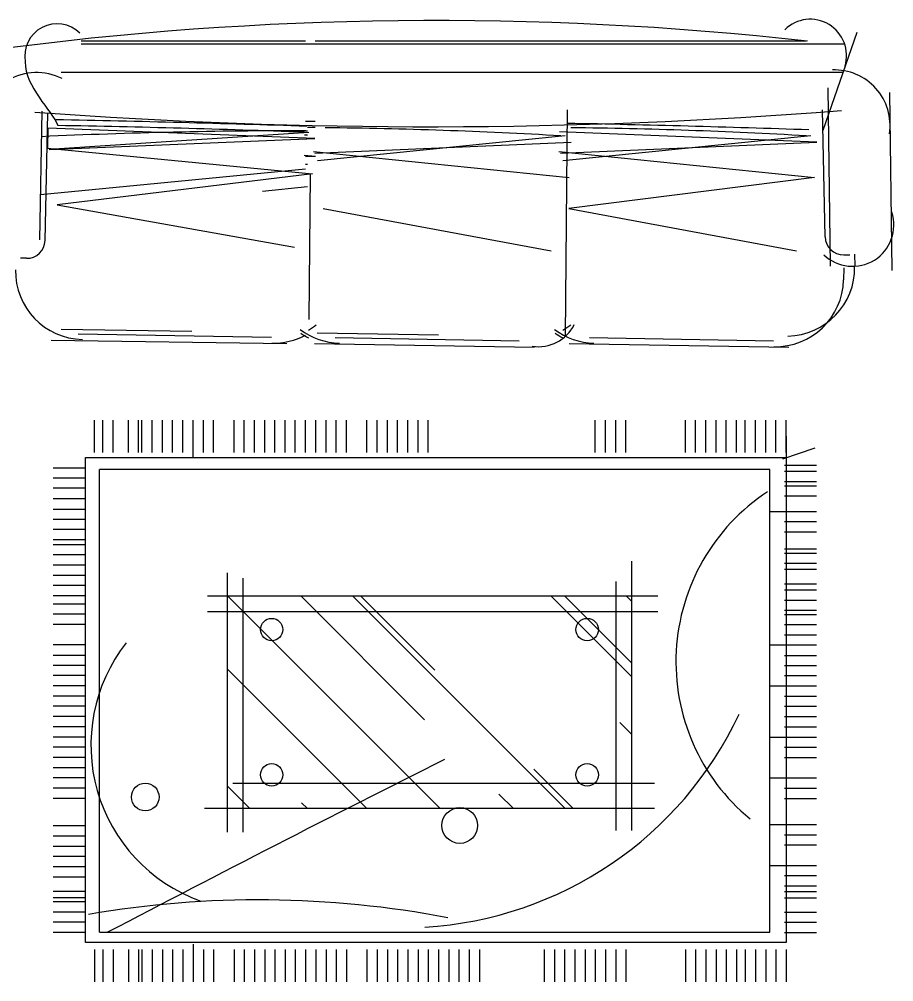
# Model space of a CAD drawing. Header units: inches. Extents: x 5.4 to 47.9, y 11.7 to 36.5.
# Drawn here: x 28.776 to 30.784, y 21.183 to 23.392 of the extents above; entities that cross this region are included whole.
import ezdxf

# ---------------------------------------------------------------- set-up
doc = ezdxf.new("R2010")
doc.units = ezdxf.units.IN
doc.header["$MEASUREMENT"] = 0
doc.layers.add('02', color=2, linetype='Continuous')
doc.layers.add('8', color=8, linetype='Continuous')

msp = doc.modelspace()

# ---------------------------------------------------------------- hatches: boundary and pattern name
at = {"layer": '8'}
h = msp.add_hatch(dxfattribs=at)
h.set_pattern_fill('AR-RROOF', color=256, scale=0.012672, angle=315, style=0)
h.set_pattern_definition([(315, (14.2206, 80.63122), (0.728306, -0.2731147), [4.828032, -0.643738, 1.609344, -0.321869]), (315, (14.6371, 80.4423), (0.0751066, 0.5302978), [0.965606, -0.106217, 1.931213, -0.241402]), (315, (14.52786, 80.71087), (1.3359862, -1.0310081), [2.5749504, -0.450616, 1.287475, -0.321869])])
h.paths.add_polyline_path([(30.1815, 21.5807), (30.1815, 22.0688), (29.2541, 22.0688), (29.2541, 21.5807)])

# ---------------------------------------------------------------- linework, layer by layer
at = {"layer": '02'}
for p, q in [((30.6988, 23.362, 17.1428), (30.6208, 23.137, 17.1428)), ((29.4332, 23.3421, 17.1428), (28.918, 23.3421, 17.1428)), ((30.6714, 23.3349, 17.1428), (28.918, 23.3349, 17.1428)), ((30.5827, 23.3421, 17.1428), (29.4556, 23.3421, 17.1428)), ((30.667, 23.2703, 17.1428), (28.872, 23.2703, 17.1428)), ((30.6384, 22.8251, 17.1428), (30.6333, 23.2348, 17.1428)), ((30.7741, 23.2241, 17.1428), (30.7792, 22.8154, 17.1428)), ((28.8233, 22.8859, 17.1428), (28.8283, 23.1812, 17.1428)), ((28.8353, 22.8846, 17.1428), (28.8414, 23.1767, 17.1428)), ((30.0303, 22.6647, 17.1428), (30.0351, 23.1845, 17.1428)), ((30.6263, 22.8924, 17.1428), (30.6203, 23.1845, 17.1428)), ((29.4556, 23.1578, 17.1428), (29.4332, 23.1578, 17.1428)), ((28.8417, 23.1423, 17.1428), (28.841, 23.0966, 17.1428)), ((29.4545, 23.1181, 17.1428), (28.8417, 23.1423, 17.1428)), ((29.4407, 23.1324, 17.1428), (28.8444, 23.093, 17.1428)), ((30.6072, 23.1099, 17.1428), (30.0161, 23.134, 17.1428)), ((28.8444, 23.093, 17.1428), (29.4545, 23.1181, 17.1428)), ((29.4378, 23.126, 17.1428), (29.4309, 23.1262, 17.1428)), ((29.455, 23.0848, 17.1428), (30.0435, 23.1099, 17.1428)), ((30.0296, 23.1242, 17.1428), (29.4606, 23.0671, 17.1428)), ((30.0188, 23.0848, 17.1428), (30.6072, 23.1099, 17.1428)), ((30.5934, 23.1242, 17.1428), (30.0244, 23.0671, 17.1428)), ((28.841, 23.0966, 17.1428), (29.4496, 23.0373, 17.1428)), ((29.4516, 23.0883, 17.1428), (30.0386, 23.0291, 17.1428)), ((30.0153, 23.0883, 17.1428), (30.6023, 23.0291, 17.1428)), ((29.4301, 23.0805, 17.1428), (29.456, 23.0779, 17.1428)), ((29.4336, 23.077, 17.1428), (29.456, 23.0779, 17.1428)), ((29.4332, 23.0482, 17.1428), (28.825, 22.9893, 17.1428)), ((29.4378, 23.0591, 17.1428), (29.4332, 23.0587, 17.1428)), ((29.4496, 23.0373, 17.1428), (28.8634, 22.9661, 17.1428)), ((29.4418, 22.7032, 17.1428), (29.4448, 23.0358, 17.1428)), ((30.6023, 23.0291, 17.1428), (30.0378, 22.9578, 17.1428)), ((29.4378, 23.0075, 17.1428), (29.3348, 22.9971, 17.1428)), ((28.8634, 22.9661, 17.1428), (29.408, 22.8692, 17.1428)), ((29.474, 22.9578, 17.1428), (29.997, 22.861, 17.1428)), ((30.0378, 22.9578, 17.1428), (30.5607, 22.861, 17.1428)), ((28.7925, 22.8435, 17.1428), (28.7789, 22.8438, 17.1428)), ((30.6692, 22.8513, 17.1428), (30.6828, 22.8516, 17.1428)), ((30.6936, 22.853, 17.1428), (30.6942, 22.8251, 17.1428)), ((30.6691, 22.8219, 17.1428), (30.6685, 22.794, 17.1428)), ((28.8726, 22.6811, 17.1428), (29.1723, 22.6763, 17.1428)), ((28.9111, 22.6699, 17.1428), (29.3552, 22.6626, 17.1428)), ((29.4604, 22.6728, 17.1428), (29.7384, 22.6681, 17.1428)), ((28.8491, 22.6558, 17.1428), (29.3906, 22.648, 17.1428)), ((29.4543, 22.6476, 17.1428), (29.9591, 22.6398, 17.1428)), ((29.5013, 22.6616, 17.1428), (29.9237, 22.6544, 17.1428)), ((30.0385, 22.6476, 17.1428), (30.5433, 22.6398, 17.1428)), ((30.0855, 22.6616, 17.1428), (30.5079, 22.6544, 17.1428)), ((28.9489, 22.398, 17.1428), (28.9489, 22.4719, 17.1428)), ((28.9679, 22.398, 17.1428), (28.9679, 22.4719, 17.1428)), ((28.9914, 22.398, 17.1428), (28.9914, 22.4719, 17.1428)), ((29.0266, 22.398, 17.1428), (29.0266, 22.4719, 17.1428)), ((29.0501, 22.398, 17.1428), (29.0501, 22.4719, 17.1428)), ((29.0578, 22.398, 17.1428), (29.0578, 22.4719, 17.1428)), ((29.0813, 22.398, 17.1428), (29.0813, 22.4719, 17.1428)), ((29.1048, 22.398, 17.1428), (29.1048, 22.4719, 17.1428)), ((29.1282, 22.398, 17.1428), (29.1282, 22.4719, 17.1428)), ((29.1517, 22.398, 17.1428), (29.1517, 22.4719, 17.1428)), ((29.1752, 22.386, 17.1428), (29.1752, 22.4719, 17.1428)), ((29.1987, 22.398, 17.1428), (29.1987, 22.4719, 17.1428)), ((29.2221, 22.398, 17.1428), (29.2221, 22.4719, 17.1428)), ((29.2691, 22.398, 17.1428), (29.2691, 22.4719, 17.1428)), ((29.2926, 22.398, 17.1428), (29.2926, 22.4719, 17.1428)), ((29.316, 22.398, 17.1428), (29.316, 22.4719, 17.1428)), ((29.3395, 22.398, 17.1428), (29.3395, 22.4719, 17.1428)), ((29.363, 22.398, 17.1428), (29.363, 22.4719, 17.1428)), ((29.3865, 22.398, 17.1428), (29.3865, 22.4719, 17.1428)), ((29.4099, 22.398, 17.1428), (29.4099, 22.4719, 17.1428)), ((29.4334, 22.398, 17.1428), (29.4334, 22.4719, 17.1428)), ((29.4569, 22.398, 17.1428), (29.4569, 22.4719, 17.1428)), ((29.4804, 22.398, 17.1428), (29.4804, 22.4719, 17.1428)), ((29.5038, 22.398, 17.1428), (29.5038, 22.4719, 17.1428)), ((29.5273, 22.398, 17.1428), (29.5273, 22.4719, 17.1428)), ((29.5743, 22.398, 17.1428), (29.5743, 22.4719, 17.1428)), ((29.5977, 22.398, 17.1428), (29.5977, 22.4719, 17.1428)), ((29.6212, 22.398, 17.1428), (29.6212, 22.4719, 17.1428)), ((29.6447, 22.398, 17.1428), (29.6447, 22.4719, 17.1428)), ((29.6682, 22.398, 17.1428), (29.6682, 22.4719, 17.1428)), ((29.6916, 22.398, 17.1428), (29.6916, 22.4719, 17.1428)), ((29.7151, 22.398, 17.1428), (29.7151, 22.4719, 17.1428)), ((30.0986, 22.398, 17.1428), (30.0986, 22.4719, 17.1428)), ((30.1221, 22.398, 17.1428), (30.1221, 22.4719, 17.1428)), ((30.1455, 22.398, 17.1428), (30.1455, 22.4719, 17.1428)), ((30.169, 22.398, 17.1428), (30.169, 22.4719, 17.1428)), ((30.3056, 22.398, 17.1428), (30.3056, 22.4719, 17.1428)), ((30.3291, 22.398, 17.1428), (30.3291, 22.4719, 17.1428)), ((30.3525, 22.398, 17.1428), (30.3525, 22.4719, 17.1428)), ((30.376, 22.398, 17.1428), (30.376, 22.4719, 17.1428)), ((30.3995, 22.398, 17.1428), (30.3995, 22.4719, 17.1428)), ((30.423, 22.398, 17.1428), (30.423, 22.4719, 17.1428)), ((30.443, 22.398, 17.1428), (30.443, 22.4719, 17.1428)), ((30.4664, 22.398, 17.1428), (30.4664, 22.4719, 17.1428)), ((30.4899, 22.398, 17.1428), (30.4899, 22.4719, 17.1428)), ((30.5134, 22.398, 17.1428), (30.5134, 22.4719, 17.1428)), ((30.5369, 22.398, 17.1428), (30.5369, 22.4719, 17.1428)), ((30.5369, 22.435, 17.1428), (30.5367, 21.2734, 17.1428)), ((30.529, 22.3834, 17.1428), (30.6033, 22.4082, 17.1428)), ((28.9278, 21.2734, 17.1428), (28.9278, 22.386, 17.1428)), ((28.9278, 22.386, 17.1428), (30.5367, 22.386, 17.1428)), ((28.9274, 22.362, 17.1428), (28.8535, 22.362, 17.1428)), ((28.9606, 21.2967, 17.1428), (28.9606, 22.3585, 17.1428)), ((30.4992, 22.3585, 17.1428), (28.9606, 22.3585, 17.1428)), ((30.4992, 21.2967, 17.1428), (30.4992, 22.3585, 17.1428)), ((30.533, 22.3687, 17.1428), (30.6069, 22.3687, 17.1428)), ((30.533, 22.3548, 17.1428), (30.6069, 22.3548, 17.1428)), ((28.9274, 22.3391, 17.1428), (28.8535, 22.3391, 17.1428)), ((28.9274, 22.3156, 17.1428), (28.8535, 22.3156, 17.1428)), ((30.533, 22.3314, 17.1428), (30.6069, 22.3314, 17.1428)), ((30.533, 22.3217, 17.1428), (30.6069, 22.3217, 17.1428)), ((28.9274, 22.2913, 17.1428), (28.8535, 22.2913, 17.1428)), ((30.533, 22.2982, 17.1428), (30.6069, 22.2982, 17.1428)), ((28.9274, 22.2673, 17.1428), (28.8535, 22.2673, 17.1428)), ((28.9274, 22.2443, 17.1428), (28.8535, 22.2443, 17.1428)), ((30.4992, 22.2625, 17.1428), (30.6069, 22.2625, 17.1428)), ((30.533, 22.2391, 17.1428), (30.6069, 22.2391, 17.1428)), ((28.9274, 22.2209, 17.1428), (28.8535, 22.2209, 17.1428)), ((30.533, 22.2156, 17.1428), (30.6069, 22.2156, 17.1428)), ((28.9274, 22.1974, 17.1428), (28.8535, 22.1974, 17.1428)), ((28.9274, 22.1862, 17.1428), (28.8535, 22.1862, 17.1428)), ((28.9274, 22.1627, 17.1428), (28.8535, 22.1627, 17.1428)), ((30.533, 22.1766, 17.1428), (30.6069, 22.1766, 17.1428)), ((30.533, 22.167, 17.1428), (30.6069, 22.167, 17.1428)), ((28.9274, 22.1392, 17.1428), (28.8535, 22.1392, 17.1428)), ((30.1815, 22.1488, 17.1428), (30.1815, 21.53, 17.1428)), ((30.533, 22.1435, 17.1428), (30.6069, 22.1435, 17.1428)), ((28.9274, 22.1157, 17.1428), (28.8535, 22.1157, 17.1428)), ((29.2541, 21.5267, 17.1428), (29.2541, 22.122, 17.1428)), ((30.533, 22.1297, 17.1428), (30.6069, 22.1297, 17.1428)), ((28.9274, 22.0923, 17.1428), (28.8535, 22.0923, 17.1428)), ((29.2901, 21.5267, 17.1428), (29.2901, 22.1092, 17.1428)), ((30.1455, 22.1019, 17.1428), (30.1455, 21.53, 17.1428)), ((30.533, 22.0966, 17.1428), (30.6069, 22.0966, 17.1428)), ((28.9274, 22.0688, 17.1428), (28.8535, 22.0688, 17.1428)), ((29.2085, 22.0688, 17.1428), (30.2421, 22.0688, 17.1428)), ((30.533, 22.0827, 17.1428), (30.6069, 22.0827, 17.1428)), ((28.9274, 22.05, 17.1428), (28.8535, 22.05, 17.1428)), ((30.533, 22.0593, 17.1428), (30.6069, 22.0593, 17.1428)), ((28.9274, 22.0266, 17.1428), (28.8535, 22.0266, 17.1428)), ((29.2085, 22.0328, 17.1428), (30.2421, 22.0328, 17.1428)), ((30.533, 22.0358, 17.1428), (30.6069, 22.0358, 17.1428)), ((30.533, 22.0261, 17.1428), (30.6069, 22.0261, 17.1428)), ((28.9274, 22.0031, 17.1428), (28.8535, 22.0031, 17.1428)), ((30.533, 22.0032, 17.1428), (30.6069, 22.0032, 17.1428)), ((30.533, 21.9792, 17.1428), (30.6069, 21.9792, 17.1428)), ((28.9274, 21.9562, 17.1428), (28.8535, 21.9562, 17.1428)), ((30.4992, 21.9562, 17.1428), (30.6069, 21.9562, 17.1428)), ((28.9274, 21.9322, 17.1428), (28.8535, 21.9322, 17.1428)), ((30.533, 21.9322, 17.1428), (30.6069, 21.9322, 17.1428)), ((28.9274, 21.9093, 17.1428), (28.8535, 21.9093, 17.1428)), ((30.533, 21.9093, 17.1428), (30.6069, 21.9093, 17.1428)), ((28.9274, 21.8858, 17.1428), (28.8535, 21.8858, 17.1428)), ((30.533, 21.8858, 17.1428), (30.6069, 21.8858, 17.1428)), ((28.9274, 21.8623, 17.1428), (28.8535, 21.8623, 17.1428)), ((30.4992, 21.8623, 17.1428), (30.6069, 21.8623, 17.1428)), ((28.9274, 21.8388, 17.1428), (28.8535, 21.8388, 17.1428)), ((30.533, 21.8388, 17.1428), (30.6069, 21.8388, 17.1428)), ((28.9274, 21.8154, 17.1428), (28.8535, 21.8154, 17.1428)), ((30.533, 21.8154, 17.1428), (30.6069, 21.8154, 17.1428)), ((28.9274, 21.7919, 17.1428), (28.8535, 21.7919, 17.1428)), ((30.533, 21.7919, 17.1428), (30.6069, 21.7919, 17.1428)), ((28.9274, 21.7684, 17.1428), (28.8535, 21.7684, 17.1428)), ((30.533, 21.7684, 17.1428), (30.6069, 21.7684, 17.1428)), ((28.9274, 21.7449, 17.1428), (28.8535, 21.7449, 17.1428)), ((30.4992, 21.7449, 17.1428), (30.6069, 21.7449, 17.1428)), ((28.9274, 21.7215, 17.1428), (28.8535, 21.7215, 17.1428)), ((30.533, 21.7215, 17.1428), (30.6069, 21.7215, 17.1428)), ((28.9274, 21.698, 17.1428), (28.8535, 21.698, 17.1428)), ((30.533, 21.698, 17.1428), (30.6069, 21.698, 17.1428)), ((28.9274, 21.6745, 17.1428), (28.8535, 21.6745, 17.1428)), ((28.9274, 21.651, 17.1428), (28.8535, 21.651, 17.1428)), ((30.4992, 21.651, 17.1428), (30.6069, 21.651, 17.1428)), ((28.9274, 21.6276, 17.1428), (28.8535, 21.6276, 17.1428)), ((30.2349, 21.6385, 17.1428), (29.2665, 21.6385, 17.1428)), ((30.533, 21.6276, 17.1428), (30.6069, 21.6276, 17.1428)), ((28.9274, 21.6041, 17.1428), (28.8535, 21.6041, 17.1428)), ((30.533, 21.6041, 17.1428), (30.6069, 21.6041, 17.1428)), ((30.2349, 21.5807, 17.1428), (29.2013, 21.5807, 17.1428)), ((28.9274, 21.5408, 17.1428), (28.8535, 21.5408, 17.1428)), ((30.4992, 21.5442, 17.1428), (30.6069, 21.5442, 17.1428)), ((28.9274, 21.5173, 17.1428), (28.8535, 21.5173, 17.1428)), ((30.533, 21.5207, 17.1428), (30.6069, 21.5207, 17.1428)), ((28.9274, 21.4938, 17.1428), (28.8535, 21.4938, 17.1428)), ((30.533, 21.4972, 17.1428), (30.6069, 21.4972, 17.1428)), ((28.9274, 21.4704, 17.1428), (28.8535, 21.4704, 17.1428)), ((30.4992, 21.4503, 17.1428), (30.6069, 21.4503, 17.1428)), ((28.9274, 21.4469, 17.1428), (28.8535, 21.4469, 17.1428)), ((30.533, 21.4268, 17.1428), (30.6069, 21.4268, 17.1428)), ((28.9274, 21.4234, 17.1428), (28.8535, 21.4234, 17.1428)), ((28.9274, 21.3901, 17.1428), (28.8535, 21.3901, 17.1428)), ((30.533, 21.4033, 17.1428), (30.6069, 21.4033, 17.1428)), ((30.533, 21.3901, 17.1428), (30.6069, 21.3901, 17.1428)), ((28.9274, 21.3756, 17.1428), (28.8535, 21.3756, 17.1428)), ((28.9274, 21.3666, 17.1428), (28.8535, 21.3666, 17.1428)), ((30.533, 21.3756, 17.1428), (30.6069, 21.3756, 17.1428)), ((28.9274, 21.3431, 17.1428), (28.8535, 21.3431, 17.1428)), ((30.533, 21.3431, 17.1428), (30.6069, 21.3431, 17.1428)), ((28.9274, 21.3197, 17.1428), (28.8535, 21.3197, 17.1428)), ((30.533, 21.3197, 17.1428), (30.6069, 21.3197, 17.1428)), ((28.9274, 21.2962, 17.1428), (28.8535, 21.2962, 17.1428)), ((28.9606, 21.2967, 17.1428), (30.4992, 21.2967, 17.1428)), ((30.533, 21.2962, 17.1428), (30.6069, 21.2962, 17.1428)), ((30.5367, 21.2734, 17.1428), (28.9278, 21.2734, 17.1428)), ((28.9489, 21.2571, 17.1428), (28.9489, 21.1832, 17.1428)), ((28.9679, 21.2571, 17.1428), (28.9679, 21.1832, 17.1428)), ((28.9914, 21.2571, 17.1428), (28.9914, 21.1832, 17.1428)), ((29.0266, 21.2571, 17.1428), (29.0266, 21.1832, 17.1428)), ((29.0501, 21.2571, 17.1428), (29.0501, 21.1832, 17.1428)), ((29.0578, 21.2571, 17.1428), (29.0578, 21.1832, 17.1428)), ((29.0813, 21.2571, 17.1428), (29.0813, 21.1832, 17.1428)), ((29.1048, 21.2571, 17.1428), (29.1048, 21.1832, 17.1428)), ((29.1282, 21.2571, 17.1428), (29.1282, 21.1832, 17.1428)), ((29.1517, 21.2571, 17.1428), (29.1517, 21.1832, 17.1428)), ((29.1752, 21.2692, 17.1428), (29.1752, 21.1832, 17.1428)), ((29.1987, 21.2571, 17.1428), (29.1987, 21.1832, 17.1428)), ((29.2221, 21.2571, 17.1428), (29.2221, 21.1832, 17.1428)), ((29.2691, 21.2571, 17.1428), (29.2691, 21.1832, 17.1428)), ((29.2926, 21.2571, 17.1428), (29.2926, 21.1832, 17.1428)), ((29.316, 21.2571, 17.1428), (29.316, 21.1832, 17.1428)), ((29.3395, 21.2571, 17.1428), (29.3395, 21.1832, 17.1428)), ((29.363, 21.2571, 17.1428), (29.363, 21.1832, 17.1428)), ((29.3865, 21.2571, 17.1428), (29.3865, 21.1832, 17.1428)), ((29.4099, 21.2571, 17.1428), (29.4099, 21.1832, 17.1428)), ((29.4334, 21.2571, 17.1428), (29.4334, 21.1832, 17.1428)), ((29.4569, 21.2571, 17.1428), (29.4569, 21.1832, 17.1428)), ((29.4804, 21.2571, 17.1428), (29.4804, 21.1832, 17.1428)), ((29.5038, 21.2571, 17.1428), (29.5038, 21.1832, 17.1428)), ((29.5273, 21.2571, 17.1428), (29.5273, 21.1832, 17.1428)), ((29.5743, 21.2571, 17.1428), (29.5743, 21.1832, 17.1428)), ((29.5977, 21.2571, 17.1428), (29.5977, 21.1832, 17.1428)), ((29.6212, 21.2571, 17.1428), (29.6212, 21.1832, 17.1428)), ((29.6447, 21.2571, 17.1428), (29.6447, 21.1832, 17.1428)), ((29.6682, 21.2571, 17.1428), (29.6682, 21.1832, 17.1428)), ((29.6916, 21.2571, 17.1428), (29.6916, 21.1832, 17.1428)), ((29.7151, 21.2571, 17.1428), (29.7151, 21.1832, 17.1428)), ((29.7386, 21.2571, 17.1428), (29.7386, 21.1832, 17.1428)), ((29.7621, 21.2571, 17.1428), (29.7621, 21.1832, 17.1428)), ((29.7855, 21.2571, 17.1428), (29.7855, 21.1832, 17.1428)), ((29.809, 21.2571, 17.1428), (29.809, 21.1832, 17.1428)), ((29.8325, 21.2571, 17.1428), (29.8325, 21.1832, 17.1428)), ((29.9812, 21.2571, 17.1428), (29.9812, 21.1832, 17.1428)), ((30.0047, 21.2571, 17.1428), (30.0047, 21.1832, 17.1428)), ((30.0282, 21.2571, 17.1428), (30.0282, 21.1832, 17.1428)), ((30.0516, 21.2571, 17.1428), (30.0516, 21.1832, 17.1428)), ((30.0751, 21.2571, 17.1428), (30.0751, 21.1832, 17.1428)), ((30.0986, 21.2571, 17.1428), (30.0986, 21.1832, 17.1428)), ((30.1221, 21.2571, 17.1428), (30.1221, 21.1832, 17.1428)), ((30.1455, 21.2571, 17.1428), (30.1455, 21.1832, 17.1428)), ((30.169, 21.2571, 17.1428), (30.169, 21.1832, 17.1428)), ((30.3056, 21.2571, 17.1428), (30.3056, 21.1832, 17.1428)), ((30.3291, 21.2571, 17.1428), (30.3291, 21.1832, 17.1428)), ((30.3525, 21.2571, 17.1428), (30.3525, 21.1832, 17.1428)), ((30.376, 21.2571, 17.1428), (30.376, 21.1832, 17.1428)), ((30.3995, 21.2571, 17.1428), (30.3995, 21.1832, 17.1428)), ((30.423, 21.2571, 17.1428), (30.423, 21.1832, 17.1428)), ((30.443, 21.2571, 17.1428), (30.443, 21.1832, 17.1428)), ((30.4664, 21.2571, 17.1428), (30.4664, 21.1832, 17.1428)), ((30.4899, 21.2571, 17.1428), (30.4899, 21.1832, 17.1428)), ((30.5134, 21.2571, 17.1428), (30.5134, 21.1832, 17.1428)), ((30.5369, 21.2571, 17.1428), (30.5369, 21.1832, 17.1428))]:
    msp.add_line(p, q, dxfattribs=at)
for centre, radius in [((29.3556, 21.9914, 17.1428), 0.0257), ((30.08, 21.9914, 17.1428), 0.0257), ((29.3556, 21.6581, 17.1428), 0.0257), ((30.08, 21.6581, 17.1428), 0.0257), ((29.0653, 21.6071, 17.1428), 0.0317), ((29.7875, 21.5418, 17.1428), 0.041)]:
    msp.add_circle(centre, radius, dxfattribs=at)
for centre, radius, start, end in [((29.733, 15.6981, 17.1428), 7.6911, 83.63497, 97.66334), ((28.8628, 23.3074, 17.1428), 0.0743, 45.4253, 190.0141), ((30.5922, 23.3087, 17.1428), 0.0834, 343.2627, 134.5529), ((28.8159, 23.1415, 17.1428), 0.1284, 62.8729, 178.8145), ((30.6479, 23.1482, 17.1428), 0.1276, 351.466, 92.1367), ((29.7136, 35.2429, 17.1428), 12.0974, 265.72478, 274.50529), ((28.0534, -18.9669, 17.1428), 42.136, 88.11905, 88.90356), ((29.2581, -15.8736, 17.1428), 39.0345, 88.04573, 88.86082), ((29.4195, 10.2604, 17.1428), 12.8758, 89.93913, 92.63593), ((28.3886, -4.7231, 17.1428), 27.8753, 87.85763, 89.02164), ((29.3154, 11.1635, 17.1428), 11.9727, 89.41437, 89.43644), ((29.4186, 11.1713, 17.1428), 11.9727, 89.82306, 89.90832), ((29.3369, 11.1713, 17.1428), 11.9727, 86.73078, 89.3226), ((29.9006, 11.1713, 17.1428), 11.9727, 86.73078, 89.3226), ((30.6893, 22.9198, 17.1428), 0.0947, 226.0095, 18.1538), ((28.7933, 22.8855, 17.1428), 0.042, 268.8145, 358.8145), ((30.6683, 22.8933, 17.1428), 0.042, 181.1855, 271.1855), ((30.5374, 22.8218, 17.1428), 0.1568, 271.1855, 1.1855), ((28.9242, 22.814, 17.1428), 0.1568, 178.8145, 268.8145), ((30.5118, 22.7973, 17.1428), 0.1568, 268.8145, 358.8145), ((29.3605, 22.814, 17.1428), 0.1568, 300.5047, 308.4083), ((29.9681, 22.7328, 17.1428), 0.0922, 261.24, 333.3044), ((29.9448, 22.814, 17.1428), 0.1568, 300.5047, 308.4083), ((29.3591, 22.8055, 17.1428), 0.1568, 268.8145, 298.2038), ((29.5144, 22.8058, 17.1428), 0.1568, 233.4863, 268.8145), ((29.5157, 22.798, 17.1428), 0.1568, 233.4863, 241.169), ((30.0986, 22.8058, 17.1428), 0.1568, 233.4863, 268.8145), ((30.0999, 22.798, 17.1428), 0.1568, 233.4863, 241.169), ((30.7509, 21.9176, 17.1428), 0.4671, 123.379, 230.5196), ((29.3205, 21.7264, 17.1428), 0.38, 141.9297, 250.0444), ((29.6573, 22.1601, 17.1428), 0.8528, 273.3421, 334.8137), ((53.7757, -26.0873, 17.1428), 53.4801, 116.69231, 117.62375), ((29.326, 19.0582, 17.1428), 2.3129, 79.1762, 99.7328)]:
    msp.add_arc(centre, radius, start, end, dxfattribs=at)
msp.add_open_spline([(28.7896, 23.2945, 17.1428), (28.7886, 23.2373, 17.1428), (28.8512, 23.1831, 17.1428), (28.8646, 23.1482, 17.1428)], degree=3, dxfattribs=at)

doc.saveas('drawing.dxf')
